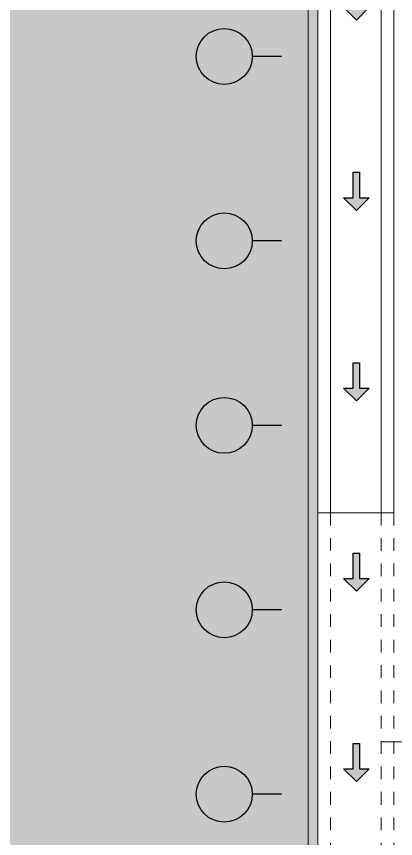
# Model space of a CAD drawing. Header units: metres. Extents: x 349075 to 349285, y 9281902 to 9282050.
# Drawn here: x 349099.97 to 349102.95, y 9281925.63 to 9281932.1 of the extents above; entities that cross this region are included whole.
import ezdxf

# ---------------------------------------------------------------- set-up
doc = ezdxf.new("R2010")
doc.units = ezdxf.units.M
doc.header["$LTSCALE"] = 0.25
doc.linetypes.add('01 nivel$0$HIDDEN2', pattern=[0.1875, 0.125, -0.0625])
for name, color, linetype, lineweight in [('.', 7, 'Continuous', 0), ('0_ CUNETAS', 151, 'Continuous', 5), ('AREA-VERDE', 3, 'CONTINUOUS', 9), ('ARQ-FONDO', 253, 'CONTINUOUS', 9), ('CUNETAS-RED', 5, 'CONTINUOUS', 18), ('LLORAD-SIMB', 1, 'CONTINUOUS', 25), ('LLORAD-TRAMO', 1, 'CONTINUOUS', 70)]:
    doc.layers.add(name, color=color, linetype=linetype, lineweight=lineweight)

# ---------------------------------------------------------------- blocks, each defined once
blk = doc.blocks.new('*U3805')
at = {"layer": '.', "lineweight": 30}
h = blk.add_hatch(color=1, dxfattribs=at)
h.dxf.hatch_style = 1
h.paths.add_polyline_path([(-0.025, -0.05), (-0.1, -0.05), (0, -0.15), (0.1, -0.05), (0.025, -0.05), (0.025, 0.15), (-0.025, 0.15)])
at = {"layer": '0_ CUNETAS', "color": 1, "lineweight": 30}
blk.add_lwpolyline([(-0.1, -0.05), (-0.025, -0.05), (-0.025, 0.15), (0.025, 0.15), (0.025, -0.05), (0.1, -0.05), (0, -0.15)], close=True, dxfattribs=at)
blk = doc.blocks.new('*U3868')
at = {"layer": '0_ CUNETAS', "color": 0, "linetype": 'ByBlock', "lineweight": -2, "transparency": 16777216}
for p in [(0, 9), (0, 7.5), (0, 6), (0, 4.5), (0, 3)]:
    blk.add_blockref('*U3805', p, dxfattribs=at)
blk = doc.blocks.new('red drenaje')
at = {"layer": 'CUNETAS-RED', "lineweight": 0}
for p, q in [((-48.7, 70.0031), (-48.7, 10.193)), ((-48.1, 70.0031), (-48.1, 10.193)), ((-48.6, 69.7801), (-48.6, 10.193)), ((-48.2, 69.7801), (-48.2, 10.193)), ((-48.1, 10.193), (-48.7, 10.193))]:
    blk.add_line(p, q, dxfattribs=at)
at = {"layer": 'CUNETAS-RED', "linetype": '01 nivel$0$HIDDEN2', "lineweight": 0}
for p, q in [((-48.7, 10.193), (-48.7, 4.8777)), ((-48.6, 10.193), (-48.6, 4.8363)), ((-48.2, 10.193), (-48.2, 4.6706)), ((-48.1, 10.193), (-48.1, 4.6292))]:
    blk.add_line(p, q, dxfattribs=at)
at = {"layer": 'CUNETAS-RED', "lineweight": 0}
blk.add_lwpolyline([(-48.2, 10.193), (-48.2, 69.9031), (-48.6, 69.9031), (-48.6, 10.193)], close=True, dxfattribs=at)
blk.add_blockref('*U3868', (-48.3957, 5.2249), dxfattribs=at)
blk = doc.blocks.new('ADMIII PLATA GG')
at = {"layer": 'ARQ-FONDO', "ltscale": 0.7}
blk.add_lwpolyline([(1.515, 1.392), (-19.315, 1.392), (-19.315, -23.938), (1.515, -23.938)], close=True, dxfattribs=at)

msp = doc.modelspace()

# ---------------------------------------------------------------- hatches: boundary and pattern name
at = {"layer": 'AREA-VERDE', "lineweight": 0, "true_color": 0xc4e4b2, "transparency": 33554610}
h = msp.add_hatch(color=3, dxfattribs=at)
h.dxf.hatch_style = 1
h.paths.add_polyline_path([(349102.3347, 9281948.5738), (349092.7226, 9281948.5738), (349092.7379, 9281918.0014), (349100.8106, 9281918.0014), (349100.8147, 9281925.2195), (349102.3347, 9281925.2195)])
h.paths.add_polyline_path([(349098.6657, 9281930.6995), (349098.6657, 9281925.2195), (349094.3857, 9281925.2195), (349094.3857, 9281930.6995)], flags=16)

# ---------------------------------------------------------------- linework, layer by layer
at = {"layer": 'ARQ-FONDO', "lineweight": 0}
msp.add_line((349103.8598, 9281926.389), (349102.8347, 9281926.389), dxfattribs=at)
at = {"layer": 'ARQ-FONDO'}
msp.add_lwpolyline([(349102.3347, 9281948.5738), (349092.7226, 9281948.5738), (349092.7379, 9281918.0014), (349100.8106, 9281918.0014), (349100.8147, 9281925.2195), (349102.3347, 9281925.2195), (349102.3347, 9281948.5738)], dxfattribs=at)
at = {"layer": 'LLORAD-SIMB'}
for p, q in [((349102.05, 9281931.7891), (349101.82, 9281931.7891)), ((349102.05, 9281930.3359), (349101.82, 9281930.3359)), ((349102.05, 9281928.8828), (349101.82, 9281928.8828)), ((349102.05, 9281927.4297), (349101.82, 9281927.4297)), ((349102.05, 9281925.9766), (349101.82, 9281925.9766))]:
    msp.add_line(p, q, dxfattribs=at)
for centre in [(349101.6, 9281931.7891), (349101.6, 9281930.3359), (349101.6, 9281928.8828), (349101.6, 9281927.4297), (349101.6, 9281925.9766)]:
    msp.add_circle(centre, 0.22, dxfattribs=at)
at = {"layer": 'LLORAD-TRAMO', "const_width": 0.3}
msp.add_lwpolyline([(349102.05, 9281932.5), (349102.05, 9281932.25), (349102.05, 9281932), (349102.05, 9281931.75), (349102.05, 9281931.5), (349102.05, 9281931.25), (349102.05, 9281931), (349102.05, 9281930.75), (349102.05, 9281930.5), (349102.05, 9281930.25), (349102.05, 9281930), (349102.05, 9281929.75), (349102.05, 9281929.5), (349102.05, 9281929.25), (349102.05, 9281929), (349102.05, 9281928.75), (349102.05, 9281928.5), (349102.05, 9281928.25), (349102.05, 9281928), (349102.05, 9281927.75), (349102.05, 9281927.5), (349102.05, 9281927.25), (349102.05, 9281927), (349102.05, 9281926.75), (349102.05, 9281926.5), (349102.05, 9281926.25), (349102.05, 9281926), (349102.05, 9281925.75), (349102.05, 9281925.5), (349102.05, 9281925.25)], dxfattribs=at)

# ---------------------------------------------------------------- block references
at = {"layer": 'ARQ-FONDO', "lineweight": 5}
msp.add_blockref('ADMIII PLATA GG', (349121.5748, 9281948.7594), dxfattribs=at)
at = {"layer": 'CUNETAS-RED', "lineweight": 30}
msp.add_blockref('red drenaje', (349151.0347, 9281918.0014), dxfattribs=at)

doc.saveas('drawing.dxf')
